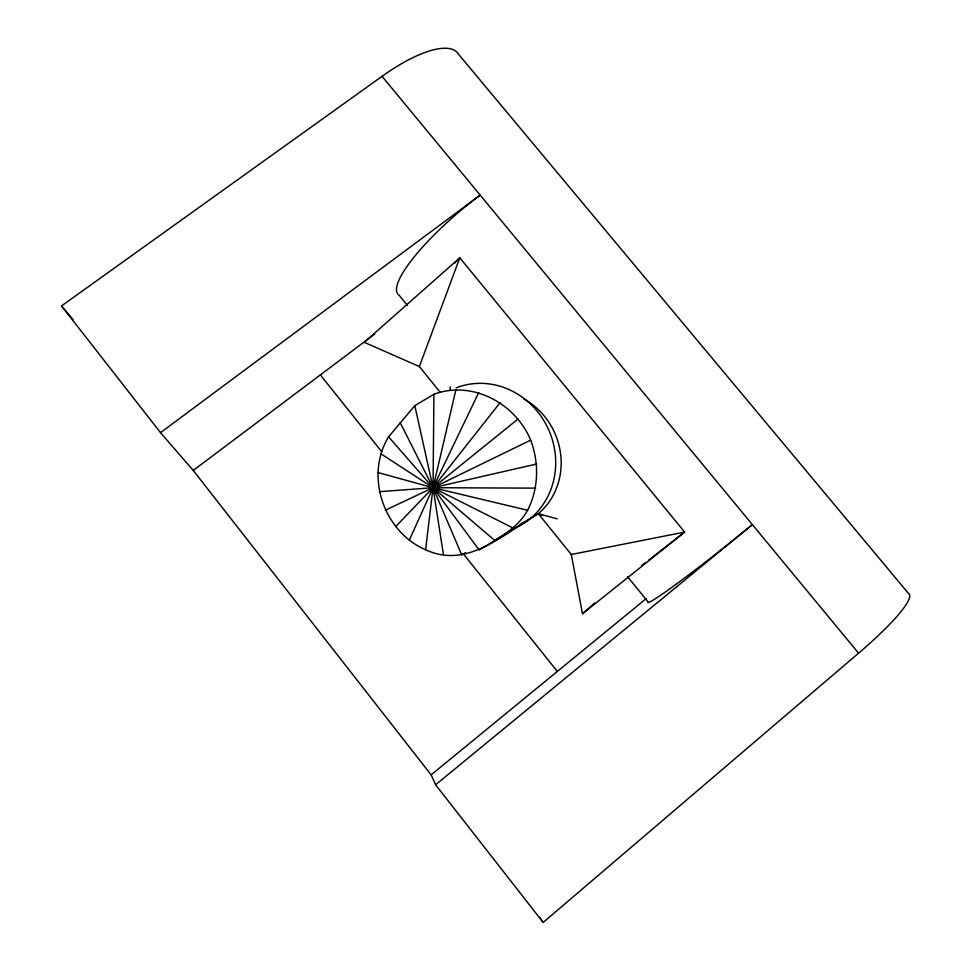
<?xml version="1.0" encoding="UTF-8"?>
<svg xmlns="http://www.w3.org/2000/svg" width="971" height="971" viewBox="0 0 971 971"><rect width="100%" height="100%" fill="white"/><g stroke="black" fill="none" stroke-linecap="round" stroke-linejoin="round"><path stroke-width="1.46" d="M433.928 394.275L414.799 405.672L388.57 436.841L433.03 487.709L479.237 550.072C496.982 538.687 516.912 529.486 527.617 510.261C538.699 488.389 539.245 462.961 530.676 440.142C515.528 403.463 472.319 379.928 433.928 394.275L433.03 487.709L425.589 549.78C468.131 569.492 503.828 533.504 538.31 513.695L557.136 518.842M425.589 549.78C383.763 531.829 364.562 476.045 388.57 436.841M455.921 389.711L433.03 487.709L409.289 540.167M440.142 392.26L419.351 366.528L459.817 257.801L684.64 532.084L582.491 613.757L571.288 554.49L538.31 513.695A69.402 64.584 65.6 0 0 523.709 398.899M478.727 392.527L433.03 487.709L395.61 526.658M500.15 402.589L433.03 487.709L385.414 510.151M454.586 263.141L459.817 257.801L364.246 342.326L419.351 366.528M582.491 613.757L594.762 602.991M543.165 922.45L858.57 653.18A104.067 16.191 -38 0 0 908.225 593.111L458.895 54.692A99.285 32.929 -40.9 0 0 382.052 76.321L61.525 305.926L160.518 432.653L193.241 470.45L431.136 774.87L435.615 784.786L543.165 922.45L539.84 917.474M431.136 774.87L646.261 598.573M435.615 784.786L752.355 524.595A102.987 4.867 -38.7 0 1 647.875 601.68L627.557 576.653M518.065 418.987L433.03 487.709L379.345 491.702M648.519 560.243L684.64 532.084L571.288 554.49M193.241 470.45L374.733 334.036M641.807 565.292L645.157 562.792M160.518 432.653L480.184 195.098A100.244 23.183 -40.3 0 0 399.154 295.245L407.432 305.44M465.582 552.669L461.759 554.975L433.03 487.709L400.234 422.725M530.676 440.142L433.03 487.709L377.816 472.525M521.257 523.43L523.964 522.665M536.732 463.992L433.03 487.709L380.948 453.821M535.652 488.146L433.03 487.709L414.799 405.672M527.617 510.261L433.03 487.709L443.468 554.854M542.449 515.504L538.31 513.695L494.7 540.41L433.03 487.709L513.489 528.236M540.92 515.225L538.31 513.695L540.798 515.407M61.525 305.926L73.226 319.86M382.052 76.321L858.57 653.18M320.357 374.915L381.724 451.709M463.859 554.49L557.33 671.459M450.083 386.822L450.301 389.82M456.224 387.817A76.041 70.567 66.2 0 1 549.477 431.67A76.041 70.567 66.2 0 1 514.569 528.236"/></g></svg>
